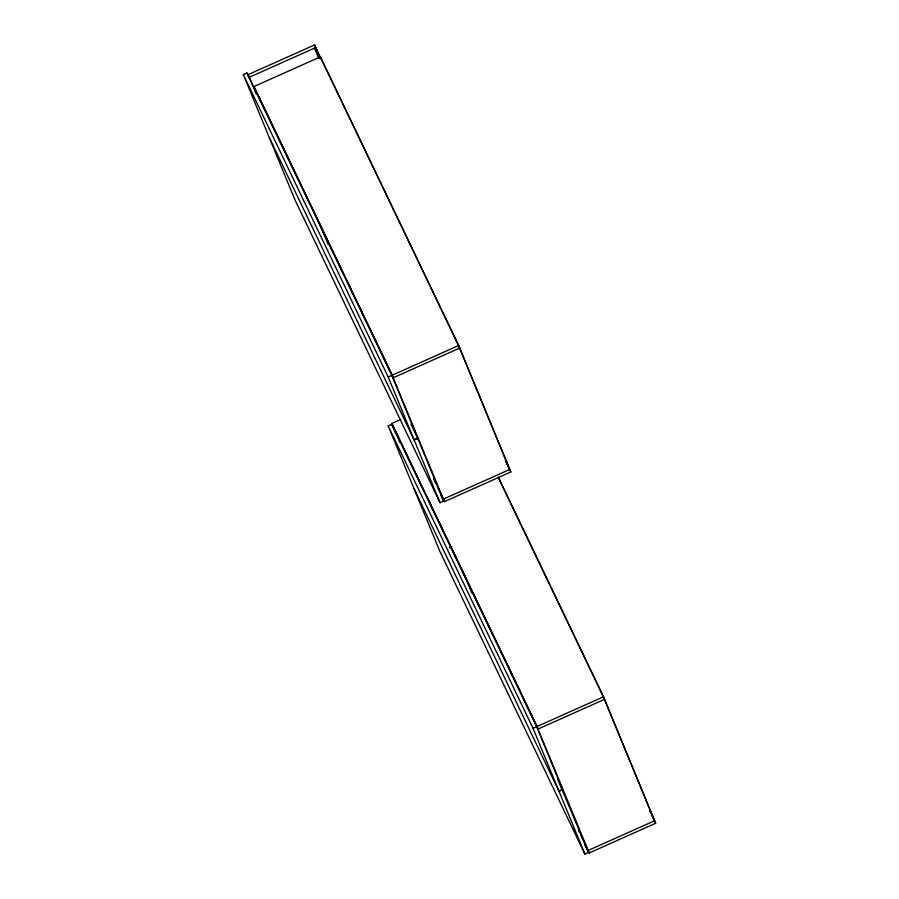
<?xml version="1.0" encoding="UTF-8"?>
<svg xmlns="http://www.w3.org/2000/svg" width="899" height="899" viewBox="0 0 899 899"><rect width="100%" height="100%" fill="white"/><g stroke="black" fill="none" stroke-linecap="round" stroke-linejoin="round"><path stroke-width="1.35" d="M243.337 74.628L246.955 73.01L391.818 375.377L417.675 438.083L414.046 439.701L388.199 376.996L243.337 74.628L269.183 137.333L414.192 440.049L440.049 502.755L443.668 501.136L417.821 438.431L411.012 424.159M249.686 78.528L248.079 74.651L314.526 44.95L459.737 348.037L393.301 377.737L253.956 86.551L320.392 56.851L458.692 345.497L510.834 471.964L444.398 501.664L441.364 495.349M256.249 94.035L249.326 77.247L315.774 47.546L319.493 56.592M388.199 376.996L391.818 375.377M458.692 345.497L392.256 375.198L253.956 86.551M395.582 432.397L391.874 423.418L400.819 419.417M388.166 425.924L391.784 424.306L536.658 726.662L562.504 789.378L558.886 790.996L533.028 728.291L388.166 425.924L414.023 488.629L559.032 791.345L584.878 854.05L588.508 852.432L557.661 779.253M414.192 440.049L417.821 438.431M449.331 547.66L451.882 546.525M533.028 728.291L536.658 726.662M498.248 477.066L603.532 696.792L537.085 726.493L391.874 423.418M559.032 791.345L562.65 789.727M584.991 844.127L589.227 852.96L655.663 823.259L603.532 696.792M319.403 58.188L314.56 48.085L318.819 58.424M505.519 460.535L509.789 469.435L443.353 499.136L437.296 486.505M505.384 460.603L510.834 471.964M498.687 478.324L604.566 699.321L538.13 729.022L392.919 425.946M649.752 810.561L651 813.157M652.168 815.607L654.629 820.731L588.182 850.432L580.923 835.283M649.617 810.628L650.831 813.157M652.033 815.685L655.663 823.259M248.079 74.651L249.326 77.247M433.666 478.931L436.094 483.988M441.252 496.079L443.668 501.136M440.049 502.755L295.187 200.398L269.329 137.693M578.506 830.226L579.709 832.755M584.867 844.835L588.508 852.432M584.878 854.05L440.016 551.694L414.158 488.989M458.49 345.43L508.014 465.547M603.858 698.017L653.382 818.135M320.392 56.851L321.437 59.379M314.526 44.95L319.314 56.57M392.054 375.13L444.398 501.664M536.883 726.426L589.227 852.96M319.448 223.593L328.146 244.27M464.277 574.888L471.919 592.98M394.167 428.542L400.021 442.746M246.955 73.01L249.068 78.134M391.784 424.306L394.953 431.981"/></g></svg>
